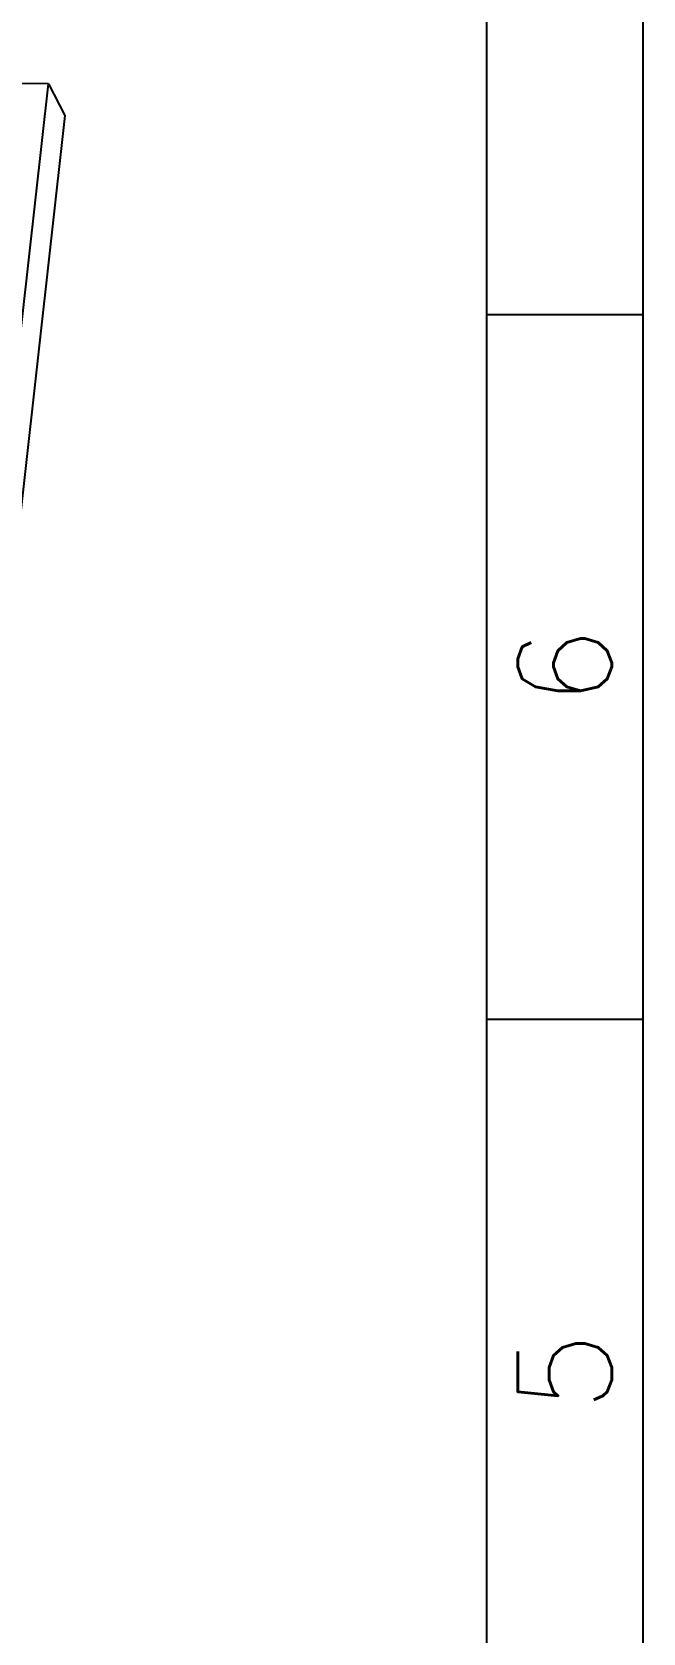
# Model space of a CAD drawing. Extents: x -268 to 907, y 393 to 1224.
# Drawn here: x 790.1 to 867.3, y 820 to 1022.1 of the extents above; entities that cross this region are included whole.
import ezdxf
from ezdxf.enums import TextEntityAlignment as Align

# ---------------------------------------------------------------- set-up
doc = ezdxf.new("R2010")
doc.units = 0
doc.header["$LTSCALE"] = 1.21
doc.header["$MEASUREMENT"] = 0
doc.layers.get('0').update_dxf_attribs({"linetype": 'CONTINUOUS'})
doc.layers.add('FROMAT', color=7, linetype='CONTINUOUS')
doc.styles.add('ROMANS', font='romans.shx', dxfattribs={"bigfont": 'gbcbig.shx'})

# ---------------------------------------------------------------- blocks, each defined once
blk = doc.blocks.new('EYTT')
at = {"layer": 'FROMAT'}
for p, q in [((131.473, 150.124), (131.473, -104.715)), ((124.766, 83.061), (131.473, 83.061)), ((124.766, 52.883), (131.473, 52.883))]:
    blk.add_line(p, q, dxfattribs=at)
at = {"layer": 'FROMAT', "color": 6}
blk.add_line((124.766, 143.418), (124.766, -98.009), dxfattribs=at)
at = {"layer": 'FROMAT', "style": 'ROMANS'}
for s, p in [('6', (128.12, 67.972)), ('5', (128.12, 37.794))]:
    blk.add_text(s, height=4.024, rotation=90, dxfattribs=at).set_placement(p, align=Align.MIDDLE)

msp = doc.modelspace()

# ---------------------------------------------------------------- linework, layer by layer
at = {"color": 7, "linetype": 'Continuous'}
for p, q in [((792.18381, 1015.56991), (422.46919, 1018.08829)), ((772.23573, 837.26386), (792.18381, 1015.56991)), ((792.18381, 1015.56991), (794.27491, 1011.57592)), ((794.27491, 1011.57592), (774.39951, 833.91948))]:
    msp.add_line(p, q, dxfattribs=at)

# ---------------------------------------------------------------- block references
at = {"xscale": 2.948399999999978, "yscale": 2.948400000000509, "zscale": 2.948399999999999}
msp.add_blockref('EYTT', (479.62892, 741.57847), dxfattribs=at)

doc.saveas('drawing.dxf')
